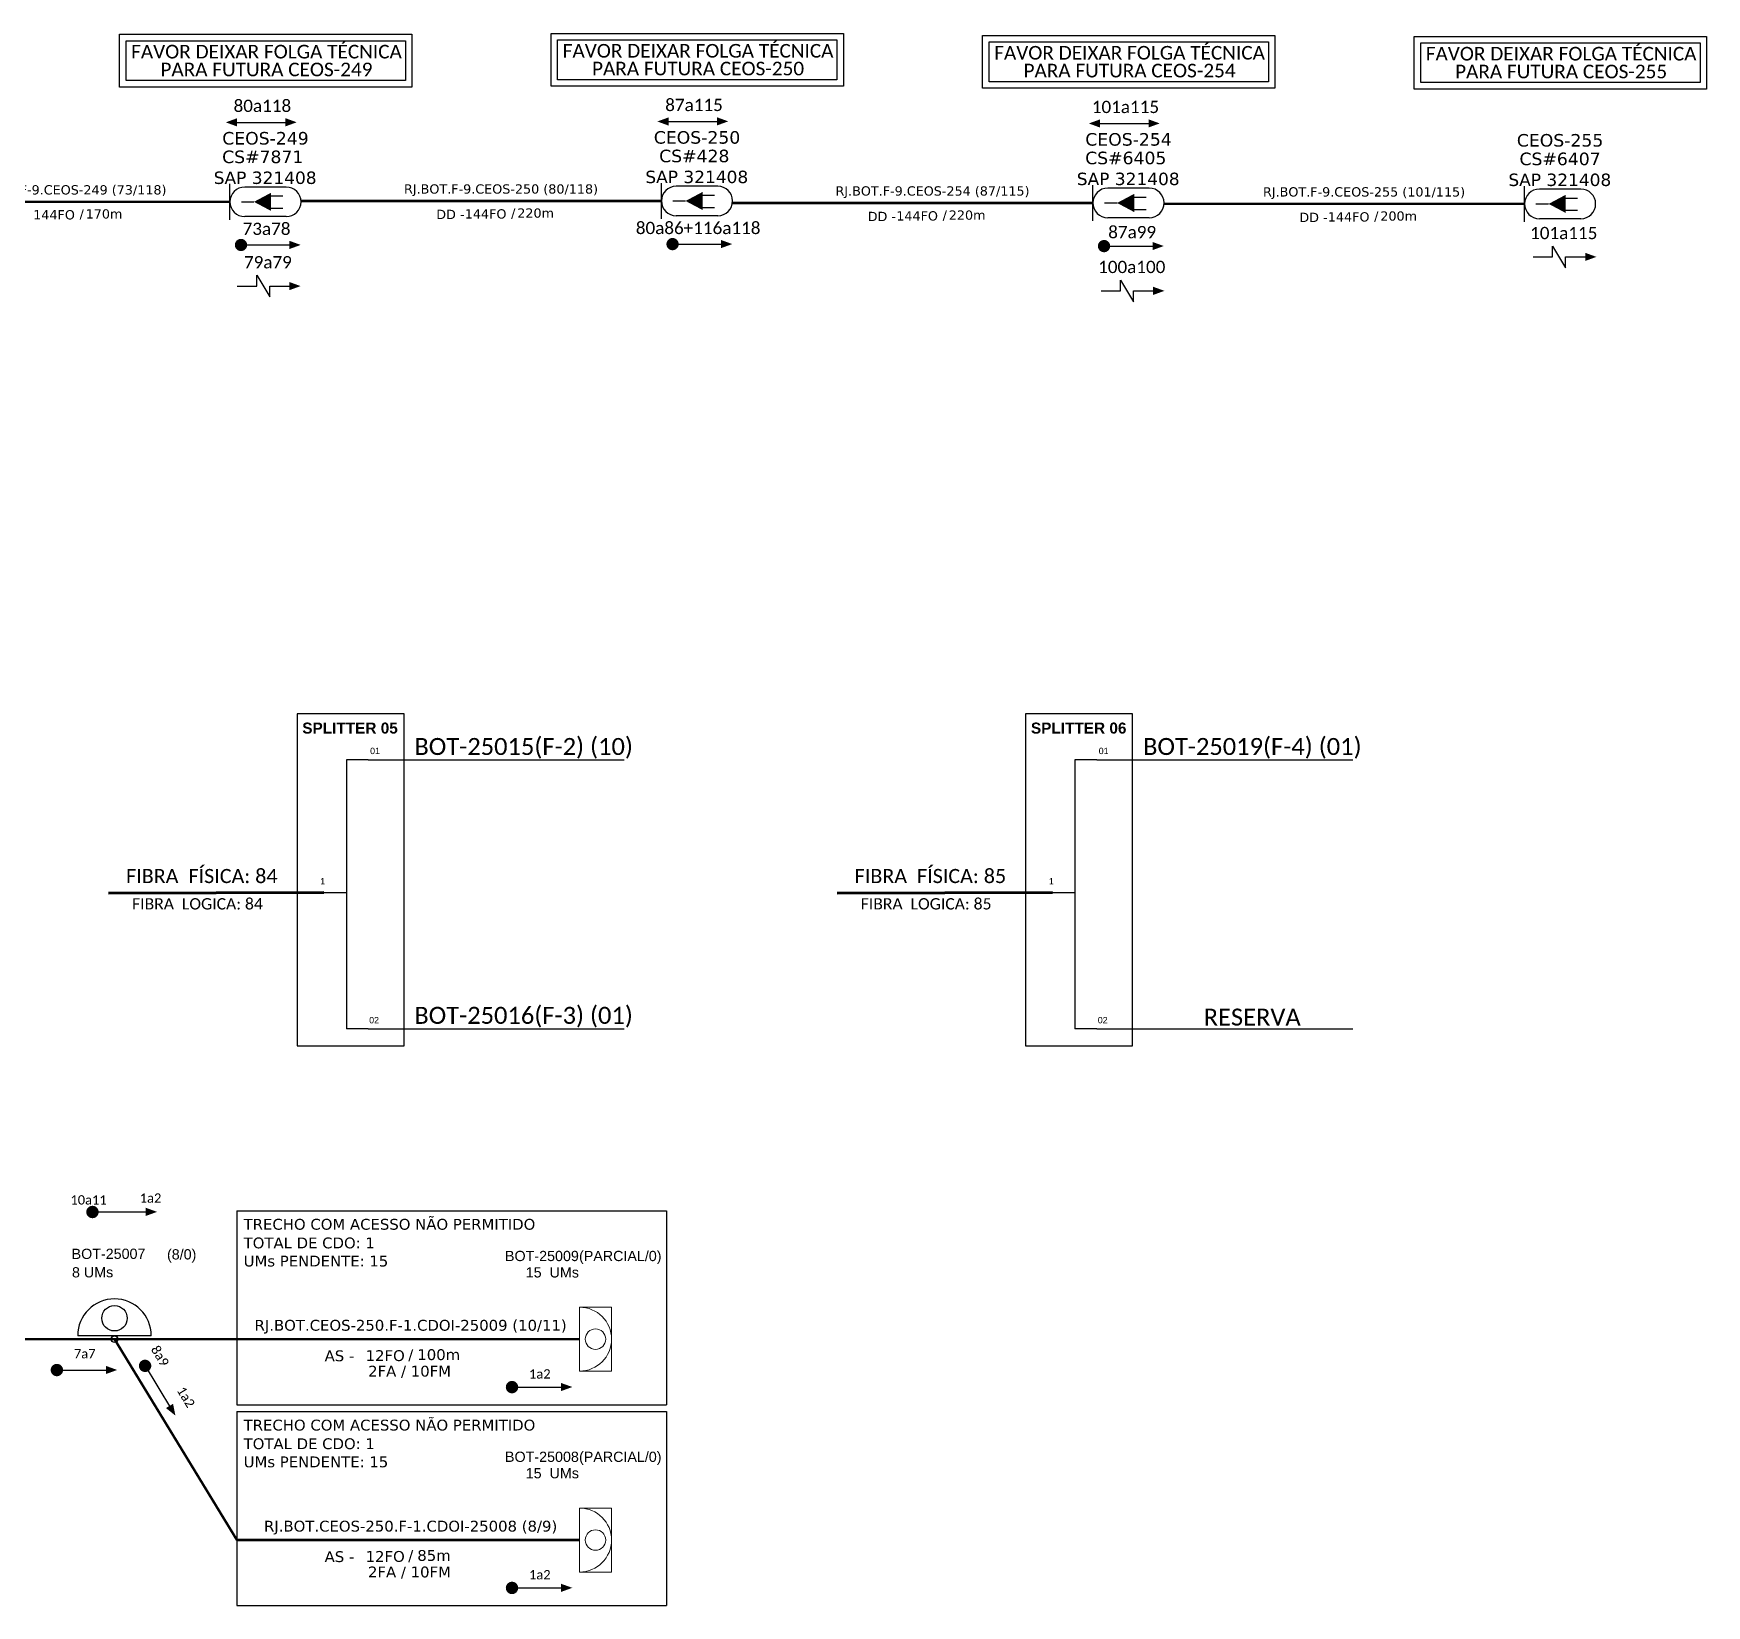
# Model space of a CAD drawing. Header units: millimetres. Extents: x 6890 to 7761, y -602 to 149.
# Drawn here: x 7490.8 to 7761.1, y -145.2 to 108.7 of the extents above; entities that cross this region are included whole.
import ezdxf
from ezdxf.enums import TextEntityAlignment as Align

# ---------------------------------------------------------------- set-up
doc = ezdxf.new("R2010")
doc.units = ezdxf.units.MM
for name, color, linetype, lineweight in [("20.0-LEGENDA DOS CDO'S", 1, 'Continuous', 0), ('20.1-CDO_INTERIOR', 1, 'Continuous', 0), ('20.2-CDO_POSTE', 1, 'Continuous', 5), ('40.1-ETIQUETAS', 1, 'Continuous', 20)]:
    doc.layers.add(name, color=color, linetype=linetype, lineweight=lineweight)
for name, color, linetype in [('20.4-CEOS', 1, 'Continuous'), ('CABO OPTICO EXISTENTE', 5, 'Continuous'), ('CAP a instalar', 1, 'Continuous'), ('CD de instalação futura', 8, 'Continuous'), ('label_cabos', 7, 'Continuous'), ('SETA', 7, 'Continuous')]:
    doc.layers.add(name, color=color, linetype=linetype)
doc.styles.add('ARIAL', font='arial.ttf')
doc.styles.add('siredit', font='verdana.ttf')
doc.linetypes.add('FENCELINE1', pattern='A,0.25,-0.1,[133,ltypeshp.shx,S=0.1,R=0,X=-0.1,Y=0],-0.1,1', length=1.45)

# ---------------------------------------------------------------- blocks, each defined once
blk = doc.blocks.new('CDOE-TEXTO PADRÃO')
at = {"layer": "20.0-LEGENDA DOS CDO'S", "color": 0, "style": 'ARIAL'}
for tag, p in [('CDO_N', (0.49, 7.39)), ('CORDOALHA', (0.5, 4.33)), ('SAP', (0.51, 1.67)), ('SPLITER_1', (0.59, -0.91)), ('SPLITER_2', (0.6, -3.55)), ('(XX-XX_F)S', (0.54, -8.29)), ('(XX-XX_L)S', (0.55, -10.83)), ('UMS', (0.55, -13.15))]:
    blk.add_attdef(tag, p, '', height=1.7, rotation=0.118, dxfattribs=at)
blk.add_attdef('FIBRAS_UTILIZADAS', text='', height=1.7, rotation=0.118, dxfattribs=at).set_placement((19.77, 7.43), align=Align.CENTER)
blk = doc.blocks.new('CDOE POSTE_')
at = {"color": 1}
blk.add_line((12.92, -5.49), (-2.38, -5.49), dxfattribs=at)
for centre, radius in [((5.27, -1.86), 2.64), ((5.27, -6.2), 0.708)]:
    blk.add_circle(centre, radius, dxfattribs=at)
blk.add_arc((5.27, -5.49), 7.65, 0, 180, dxfattribs=at)
blk = doc.blocks.new('CDOI_INT')
at = {"layer": '20.1-CDO_INTERIOR', "color": 0, "lineweight": 18}
blk.add_lwpolyline([(4.25, -4.25), (4.25, 4.25), (0, 4.25), (0, -4.25)], close=True, dxfattribs=at)
blk.add_circle((2.12, 0), 1.36, dxfattribs=at)
blk.add_arc((0, 0), 4.25, 270, 90, dxfattribs=at)
at = {"layer": "20.0-LEGENDA DOS CDO'S", "color": 0, "style": 'ARIAL'}
for tag, p in [('CDO_N', (-0.08, 10.38)), ('SPLITER_1', (21.18, 10.38)), ('SURVEY', (-0.08, 8.2)), ('SPLITER_2', (21.19, 8.68)), ('SAP', (-0.08, 6.23)), ('1:XX', (5.94, -2.22)), ('UMS', (5.94, -4.24))]:
    blk.add_attdef(tag, p, '', height=1.36, dxfattribs=at)
blk.add_attdef('FIBRAS_UTILIZADAS', text='', height=1.36, dxfattribs=at).set_placement((15.34, 10.38), align=Align.CENTER)
blk = doc.blocks.new('ETIQUETA_RS5F')
at = {"layer": '40.1-ETIQUETAS', "color": 0, "style": 'siredit'}
blk.add_text('/', height=1.5, dxfattribs=at).set_placement((1.55, -1.95), align=Align.MIDDLE_RIGHT)
for tag, p in [('ETIQUETA_R_PRIMARIA', (1.18, 4.1)), ('ETIQUETA_R_SECUNDARIA', (1.18, 2.1)), ('F_ATIVAS/F_MORTAS', (1.11, -4.24))]:
    blk.add_attdef(tag, text='', height=1.5, dxfattribs=at).set_placement(p, align=Align.MIDDLE_CENTER)
for tag, p in [('TIPO_CABO', (-6.62, -2.12)), ('CAP_CABO', (0.37, -2.09))]:
    blk.add_attdef(tag, text='', height=1.5, dxfattribs=at).set_placement(p, align=Align.MIDDLE_RIGHT)
blk.add_attdef('METROS', text='', height=1.5, dxfattribs=at).set_placement((2.11, -1.95), align=Align.MIDDLE_LEFT)
for tag, p in [('FUSÃO_1', (0.82, -8.39)), ('FUSÃO_2', (0.82, -10.6)), ('FUSÃO_3', (0.82, -12.93)), ('FUSÃO_4', (0.82, -15.14)), ('FUSÃO_5', (0.82, -17.16))]:
    blk.add_attdef(tag, text='', height=1.5, dxfattribs=at).set_placement(p, align=Align.CENTER)

msp = doc.modelspace()

# ---------------------------------------------------------------- linework, layer by layer
at = {"color": 7, "linetype": 'Continuous'}
for p, q in [((7541.32, -8.59), (7541.32, -52.02)), ((7544.84, -8.59), (7541.32, -8.59)), ((7659.03, -8.59), (7659.03, -52.02)), ((7662.55, -8.59), (7659.03, -8.59)), ((7537.67, -30.02), (7541.3, -30.02)), ((7655.38, -30.02), (7659.02, -30.02)), ((7544.84, -52.02), (7541.32, -52.02)), ((7662.55, -52.02), (7659.03, -52.02))]:
    msp.add_line(p, q, dxfattribs=at)
at = {"color": 10, "linetype": 'Continuous'}
for p, q in [((7544.84, -8.59), (7586.21, -8.6)), ((7662.55, -8.59), (7703.92, -8.6)), ((7544.84, -52.02), (7586.21, -52.03)), ((7662.55, -52.02), (7703.92, -52.03))]:
    msp.add_line(p, q, dxfattribs=at)
at = {"color": 1, "linetype": 'Continuous', "lineweight": 60}
for p, q in [((7537.67, -30.02), (7502.89, -30.13)), ((7655.38, -30.02), (7620.6, -30.13))]:
    msp.add_line(p, q, dxfattribs=at)
at = {"color": 3, "ltscale": 9e-07}
for points in [[(7504.67, 108.61), (7551.9, 108.61), (7551.9, 100.09), (7504.67, 100.09)], [(7574.4, 108.75), (7621.63, 108.75), (7621.63, 100.23), (7574.4, 100.23)], [(7644.11, 108.43), (7691.34, 108.43), (7691.34, 99.91), (7644.11, 99.91)], [(7713.83, 108.27), (7761.06, 108.27), (7761.06, 99.76), (7713.83, 99.76)], [(7505.72, 107.56), (7550.85, 107.56), (7550.85, 101.14), (7505.72, 101.14)], [(7575.45, 107.7), (7620.58, 107.7), (7620.58, 101.28), (7575.45, 101.28)], [(7645.15, 107.38), (7690.29, 107.38), (7690.29, 100.96), (7645.15, 100.96)], [(7714.88, 107.22), (7760.01, 107.22), (7760.01, 100.81), (7714.88, 100.81)]]:
    msp.add_lwpolyline(points, close=True, dxfattribs=at)
at = {"color": 0, "const_width": 0.99}
for points in [[(7593.52, 74.72, 1), (7594.51, 74.72, 1)], [(7523.8, 74.58, 1), (7524.79, 74.58, 1)], [(7663.23, 74.4, 1), (7664.22, 74.4, 1)]]:
    msp.add_lwpolyline(points, format="xyb", close=True, dxfattribs=at)
at = {"color": 0}
for points in [[(7736.2, 72.66), (7736.2, 74.41), (7738.29, 70.91), (7738.3, 72.66)], [(7526.85, 67.94), (7526.85, 69.69), (7528.94, 66.19), (7528.94, 67.94)], [(7666.41, 67.17), (7666.41, 68.92), (7668.5, 65.42), (7668.5, 67.17)]]:
    msp.add_lwpolyline(points, dxfattribs=at)
at = {"color": 7}
for points in [[(7533.35, -54.8), (7550.63, -54.8), (7550.63, -1.15), (7533.35, -1.15)], [(7651.06, -54.8), (7668.34, -54.8), (7668.34, -1.15), (7651.06, -1.15)]]:
    msp.add_lwpolyline(points, close=True, dxfattribs=at)
at = {"const_width": 1}
for points in [[(7499.8, -81.63, 1), (7500.8, -81.63, 1)], [(7494.05, -107.16, 1), (7495.05, -107.16, 1)], [(7508.54, -106.06, 1), (7509.06, -106.91, 1)]]:
    msp.add_lwpolyline(points, format="xyb", close=True, dxfattribs=at)
at = {"color": 3}
for points in [[(7523.64, -81.43), (7593.06, -81.43), (7593.06, -112.76)], [(7523.64, -81.43), (7523.64, -112.76)], [(7523.64, -112.76), (7593.06, -112.76)], [(7523.64, -113.87), (7593.06, -113.87), (7593.06, -145.2)], [(7523.64, -113.87), (7523.64, -145.2)], [(7523.64, -145.2), (7593.06, -145.2)]]:
    msp.add_lwpolyline(points, dxfattribs=at)
at = {"color": 8, "const_width": 1}
for points in [[(7567.58, -109.92, 1), (7568.58, -109.92, 1)], [(7567.58, -142.36, 1), (7568.58, -142.36, 1)]]:
    msp.add_lwpolyline(points, format="xyb", close=True, dxfattribs=at)
at = {"layer": '20.4-CEOS', "color": 8}
for p, q in [((7531.6, 83.94), (7524.89, 83.94)), ((7601.33, 84.08), (7594.61, 84.08)), ((7671.04, 83.76), (7664.32, 83.76)), ((7740.76, 83.61), (7734.05, 83.61)), ((7531.6, 79.16), (7524.89, 79.16)), ((7601.33, 79.3), (7594.61, 79.3)), ((7671.04, 78.98), (7664.32, 78.98)), ((7740.76, 78.82), (7734.05, 78.82))]:
    msp.add_line(p, q, dxfattribs=at)
for points in [[(7522.5, 78.66), (7522.5, 84.44)], [(7592.22, 78.81), (7592.22, 84.58)], [(7661.93, 78.48), (7661.93, 84.25)], [(7731.65, 78.33), (7731.65, 84.1)], [(7524.35, 81.55), (7526.39, 81.55)], [(7529.04, 82.5), (7531.08, 82.5)], [(7594.08, 81.69), (7596.12, 81.69)], [(7598.77, 82.64), (7600.8, 82.64)], [(7663.79, 81.37), (7665.83, 81.37)], [(7668.47, 82.32), (7670.51, 82.32)], [(7733.51, 81.22), (7735.55, 81.22)], [(7738.2, 82.17), (7740.24, 82.17)], [(7529.04, 80.51), (7531.08, 80.51)], [(7598.77, 80.65), (7600.8, 80.65)], [(7668.47, 80.33), (7670.51, 80.33)], [(7738.2, 80.18), (7740.24, 80.18)]]:
    msp.add_lwpolyline(points, dxfattribs=at)
for points in [[(7526.39, 81.55, 0, 2.95, 0), (7529.16, 81.55, 2.95, 2.95, 0)], [(7596.12, 81.69, 0, 2.95, 0), (7598.89, 81.69, 2.95, 2.95, 0)], [(7665.83, 81.37, 0, 2.95, 0), (7668.6, 81.37, 2.95, 2.95, 0)], [(7735.55, 81.22, 0, 2.95, 0), (7738.32, 81.22, 2.95, 2.95, 0)]]:
    msp.add_lwpolyline(points, format="xyseb", dxfattribs=at)
for centre, start, end in [((7524.89, 81.55), 90, 270), ((7531.6, 81.55), 270, 90), ((7594.61, 81.69), 90, 270), ((7601.33, 81.69), 270, 90), ((7664.32, 81.37), 90, 270), ((7671.04, 81.37), 270, 90), ((7734.05, 81.22), 90, 270), ((7740.76, 81.22), 270, 90)]:
    msp.add_arc(centre, 2.39, start, end, dxfattribs=at)
at = {"layer": '40.1-ETIQUETAS', "color": 1, "const_width": 0.4}
for points in [[(7464.27, 81.55), (7522.5, 81.55)], [(7533.99, 81.69), (7592.22, 81.69)], [(7603.7, 81.37), (7661.93, 81.37)], [(7673.42, 81.22), (7731.65, 81.22)]]:
    msp.add_lwpolyline(points, dxfattribs=at)
at = {"layer": 'CAP a instalar', "linetype": 'FENCELINE1', "ltscale": 6, "const_width": 0.4}
msp.add_lwpolyline([(7417.34, -102.17), (7503.86, -102.17)], dxfattribs=at)
at = {"layer": 'CAP a instalar', "color": 8, "linetype": 'FENCELINE1', "ltscale": 6, "const_width": 0.4}
for points in [[(7503.86, -102.17), (7523.64, -134.62)], [(7503.86, -102.17), (7578.98, -102.17)], [(7523.64, -134.62), (7578.98, -134.62)]]:
    msp.add_lwpolyline(points, dxfattribs=at)
at = {"layer": 'SETA', "color": 0}
for points in [[(7523.65, 94.39), (7532.16, 94.39)], [(7593.37, 94.53), (7601.89, 94.53)], [(7663.08, 94.21), (7671.59, 94.21)], [(7524.29, 74.58), (7532.8, 74.58)], [(7594.02, 74.72), (7602.53, 74.72)], [(7663.73, 74.4), (7672.24, 74.4)], [(7733.04, 72.66), (7736.2, 72.66)], [(7738.3, 72.66), (7741.46, 72.66)], [(7523.69, 67.94), (7526.85, 67.94)], [(7528.94, 67.94), (7532.11, 67.94)], [(7663.25, 67.17), (7666.41, 67.17)], [(7668.5, 67.17), (7671.66, 67.17)]]:
    msp.add_lwpolyline(points, dxfattribs=at)
at = {"layer": 'SETA'}
for points in [[(7500.3, -81.63), (7508.89, -81.63)], [(7494.55, -107.16), (7503.15, -107.16)], [(7508.63, -106.21), (7513.09, -113.55)]]:
    msp.add_lwpolyline(points, dxfattribs=at)
at = {"layer": 'SETA', "color": 8}
for points in [[(7568.08, -109.92), (7576.67, -109.92)], [(7568.08, -142.36), (7576.67, -142.36)]]:
    msp.add_lwpolyline(points, dxfattribs=at)
at = {"layer": 'SETA', "color": 0}
for points in [[(7523.65, 95.05), (7521.84, 94.39), (7523.65, 93.73)], [(7531.48, 95.06), (7533.29, 94.4), (7531.48, 93.74)], [(7593.37, 95.19), (7591.56, 94.53), (7593.37, 93.87)], [(7601.2, 95.21), (7603.02, 94.55), (7601.2, 93.89)], [(7663.08, 94.87), (7661.27, 94.21), (7663.08, 93.55)], [(7670.91, 94.88), (7672.72, 94.22), (7670.91, 93.56)], [(7532.12, 75.25), (7533.94, 74.59), (7532.12, 73.93)], [(7601.85, 75.39), (7603.66, 74.73), (7601.85, 74.07)], [(7671.56, 75.07), (7673.37, 74.41), (7671.56, 73.75)], [(7741.46, 73.32), (7743.27, 72.66), (7741.46, 72)], [(7532.11, 68.6), (7533.92, 67.94), (7532.11, 67.28)], [(7671.66, 67.83), (7673.48, 67.17), (7671.66, 66.51)]]:
    msp.add_solid(points, dxfattribs=at)
at = {"layer": 'SETA'}
for points in [[(7508.89, -80.94), (7510.73, -81.61), (7508.89, -82.28)], [(7502.46, -106.48), (7504.29, -107.15), (7502.46, -107.81)], [(7513.32, -112.61), (7513.7, -114.52), (7512.18, -113.3)]]:
    msp.add_solid(points, dxfattribs=at)
at = {"layer": 'SETA', "color": 8}
for points in [[(7575.98, -109.24), (7577.82, -109.9), (7575.98, -110.57)], [(7575.98, -141.68), (7577.82, -142.34), (7575.98, -143.01)]]:
    msp.add_solid(points, dxfattribs=at)

# ---------------------------------------------------------------- block references
at = {"layer": '20.2-CDO_POSTE'}
ref = msp.add_blockref('CDOE-TEXTO PADRÃO', (7504.02, -100.29), dxfattribs=dict(at, xscale=0.972000002861023, yscale=0.972000002861023, zscale=0.972000002861023))
ref.add_attrib('CDO_N', 'BOT-25007', (7496.93, -89.22), dxfattribs={"layer": "20.0-LEGENDA DOS CDO'S", "color": 0, "height": 1.652, "rotation": 0.118, "style": 'ARIAL'})
ref.add_attrib('CORDOALHA', '8 UMs', (7496.99, -92.2), dxfattribs={"layer": "20.0-LEGENDA DOS CDO'S", "color": 0, "height": 1.652, "rotation": 0.118, "style": 'ARIAL'})
ref.add_attrib('FIBRAS_UTILIZADAS', '       (8/0)', dxfattribs={"layer": "20.0-LEGENDA DOS CDO'S", "color": 0, "height": 1.6523, "rotation": 0.118, "style": 'ARIAL'}).set_placement((7512.47, -89.3), align=Align.CENTER)
at = {"layer": 'CAP a instalar', "color": 8, "linetype": 'FENCELINE1', "ltscale": 7}
ref = msp.add_blockref('ETIQUETA_RS5F', (7550.32, -102.39), dxfattribs=dict(at, xscale=1.166399984998861, yscale=1.166399984998861, zscale=1.166399984998861))
ref.add_attrib('ETIQUETA_R_SECUNDARIA', 'RJ.BOT.CEOS-250.F-1.CDOI-25009 (10/11)', dxfattribs={"layer": 'CABO OPTICO EXISTENTE', "color": 0, "height": 1.7496, "style": 'siredit'}).set_placement((7551.7, -99.93), align=Align.MIDDLE_CENTER)
ref.add_attrib('TIPO_CABO', 'AS -', dxfattribs={"layer": '40.1-ETIQUETAS', "color": 0, "height": 1.75, "style": 'siredit'}).set_placement((7542.6, -104.86), align=Align.MIDDLE_RIGHT)
ref.add_attrib('CAP_CABO', '12FO', dxfattribs={"layer": '40.1-ETIQUETAS', "color": 0, "height": 1.75, "style": 'siredit'}).set_placement((7550.75, -104.83), align=Align.MIDDLE_RIGHT)
ref.add_attrib('METROS', '100m', dxfattribs={"layer": '40.1-ETIQUETAS', "color": 0, "height": 1.75, "style": 'siredit'}).set_placement((7552.78, -104.67), align=Align.MIDDLE_LEFT)
ref.add_attrib('F_ATIVAS/F_MORTAS', '2FA / 10FM', dxfattribs={"layer": '40.1-ETIQUETAS', "color": 0, "height": 1.75, "style": 'siredit'}).set_placement((7551.53, -107.34), align=Align.MIDDLE_CENTER)
ref = msp.add_blockref('ETIQUETA_RS5F', (7550.32, -134.83), dxfattribs=dict(at, xscale=1.166399984998861, yscale=1.166399984998861, zscale=1.166399984998861))
ref.add_attrib('ETIQUETA_R_SECUNDARIA', 'RJ.BOT.CEOS-250.F-1.CDOI-25008 (8/9)', dxfattribs={"layer": 'CABO OPTICO EXISTENTE', "color": 0, "height": 1.7496, "style": 'siredit'}).set_placement((7551.7, -132.38), align=Align.MIDDLE_CENTER)
ref.add_attrib('TIPO_CABO', 'AS -', dxfattribs={"layer": '40.1-ETIQUETAS', "color": 0, "height": 1.75, "style": 'siredit'}).set_placement((7542.6, -137.3), align=Align.MIDDLE_RIGHT)
ref.add_attrib('CAP_CABO', '12FO', dxfattribs={"layer": '40.1-ETIQUETAS', "color": 0, "height": 1.75, "style": 'siredit'}).set_placement((7550.75, -137.27), align=Align.MIDDLE_RIGHT)
ref.add_attrib('METROS', '85m', dxfattribs={"layer": '40.1-ETIQUETAS', "color": 0, "height": 1.75, "style": 'siredit'}).set_placement((7552.78, -137.11), align=Align.MIDDLE_LEFT)
ref.add_attrib('F_ATIVAS/F_MORTAS', '2FA / 10FM', dxfattribs={"layer": '40.1-ETIQUETAS', "color": 0, "height": 1.75, "style": 'siredit'}).set_placement((7551.51, -139.78), align=Align.MIDDLE_CENTER)
at = {"layer": 'CD de instalação futura', "color": 8, "ltscale": 11}
ref = msp.add_blockref('CDOI_INT', (7578.99, -102.17), dxfattribs=dict(at, xscale=1.21541625498503, yscale=1.21541625498503, zscale=1.21541625498503))
ref.add_attrib('CDO_N', 'BOT-25009', dxfattribs={"layer": "20.0-LEGENDA DOS CDO'S", "color": 0, "height": 1.653, "style": 'ARIAL'}).set_placement((7578.88, -89.56), align=Align.RIGHT)
ref.add_attrib('FIBRAS_UTILIZADAS', '    (PARCIAL/0)', dxfattribs={"layer": "20.0-LEGENDA DOS CDO'S", "color": 0, "height": 1.65, "style": 'ARIAL'}).set_placement((7584.29, -89.56), align=Align.CENTER)
ref.add_attrib('SURVEY', '15  UMs', dxfattribs={"layer": "20.0-LEGENDA DOS CDO'S", "color": 0, "height": 1.653, "style": 'ARIAL'}).set_placement((7578.89, -92.21), align=Align.RIGHT)
ref = msp.add_blockref('CDOI_INT', (7578.99, -134.62), dxfattribs=dict(at, xscale=1.21541625498503, yscale=1.21541625498503, zscale=1.21541625498503))
ref.add_attrib('CDO_N', 'BOT-25008', dxfattribs={"layer": "20.0-LEGENDA DOS CDO'S", "color": 0, "height": 1.653, "style": 'ARIAL'}).set_placement((7578.88, -122), align=Align.RIGHT)
ref.add_attrib('FIBRAS_UTILIZADAS', '    (PARCIAL/0)', dxfattribs={"layer": "20.0-LEGENDA DOS CDO'S", "color": 0, "height": 1.65, "style": 'ARIAL'}).set_placement((7584.29, -122), align=Align.CENTER)
ref.add_attrib('SURVEY', '15  UMs', dxfattribs={"layer": "20.0-LEGENDA DOS CDO'S", "color": 0, "height": 1.653, "style": 'ARIAL'}).set_placement((7578.89, -124.65), align=Align.RIGHT)
at = {"layer": 'label_cabos', "xscale": 0.7775999903678894, "yscale": 0.7775999903678894, "zscale": 0.7775999903678894}
msp.add_blockref('CDOE POSTE_', (7499.76, -97.35), dxfattribs=at)

# ---------------------------------------------------------------- texts
at = {"color": 3, "style": 'siredit'}
for s, p in [('TRECHO COM ACESSO NÃO PERMITIDO', (7524.72, -84.49)), ('TOTAL DE CDO: 1', (7524.72, -87.5)), ('UMs PENDENTE: 15', (7524.72, -90.43)), ('TRECHO COM ACESSO NÃO PERMITIDO', (7524.72, -116.93)), ('TOTAL DE CDO: 1', (7524.72, -119.94)), ('UMs PENDENTE: 15', (7524.72, -122.87))]:
    msp.add_text(s, height=1.7496, dxfattribs=at).set_placement(p)
at = {"color": 7, "char_height": 2.2, "width": 46.8706, "attachment_point": 5}
for s, insert in [('{\\fCalibri|b0|i0|c0|p34;FAVOR DEIXAR FOLGA TÉCNICA}', (7528.41, 105.8)), ('{\\fCalibri|b0|i0|c0|p34;FAVOR DEIXAR FOLGA TÉCNICA}', (7598.14, 105.94)), ('{\\fCalibri|b0|i0|c0|p34;FAVOR DEIXAR FOLGA TÉCNICA}', (7667.85, 105.62)), ('{\\fCalibri|b0|i0|c0|p34;FAVOR DEIXAR FOLGA TÉCNICA}', (7737.57, 105.47)), ('{\\fCalibri|b0|i0|c0|p34;PARA FUTURA CEOS-249}', (7528.41, 102.92)), ('{\\fCalibri|b0|i0|c0|p34;PARA FUTURA CEOS-250}', (7598.14, 103.07)), ('{\\fCalibri|b0|i0|c0|p34;PARA FUTURA CEOS-254}', (7667.85, 102.74)), ('{\\fCalibri|b0|i0|c0|p34;PARA FUTURA CEOS-255}', (7737.57, 102.59))]:
    msp.add_mtext(s, dxfattribs=dict(at, insert=insert))
at = {"color": 0, "char_height": 1.98, "width": 25.1052, "attachment_point": 5}
for s, insert in [('{\\fCalibri|b0|i0|c0|p34;\\C7;80a118}', (7527.75, 97.05)), ('{\\fCalibri|b0|i0|c0|p34;\\C7;87a115}', (7597.48, 97.19)), ('{\\fCalibri|b0|i0|c0|p34;\\C7;101a115}', (7667.18, 96.87)), ('\\C7;\\fCalibri|b0|i0|c0|p34;80a86+116a118', (7598.15, 77.32)), ('{\\fCalibri|b0|i0|c0|p34;\\C7;73a78}', (7528.42, 77.18)), ('{\\fCalibri|b0|i0|c0|p34;\\C7;87a99}', (7668.27, 76.65)), ('{\\fCalibri|b0|i0|c0|p34;\\C7;101a115}', (7737.99, 76.5)), ('{\\fCalibri|b0|i0|c0|p34;\\C7;79a79}', (7528.64, 71.78)), ('{\\fCalibri|b0|i0|c0|p34;\\C7;100a100}', (7668.2, 71.02))]:
    msp.add_mtext(s, dxfattribs=dict(at, insert=insert))
at = {"attachment_point": 5}
for s, insert, char_height, width in [('\\C10;\\fArial|b1|i0|c0|p34;SPLITTER 05', (7541.91, -3.47), 1.7753, 17.28), ('\\C10;\\fArial|b1|i0|c0|p34;SPLITTER 06', (7659.63, -3.47), 1.7753, 17.28), ('\\C7;\\fCalibri|b0|i0|c0|p34;BOT-25015(F-2) (10)', (7569.96, -6.73), 2.7432, 40.9104), ('\\C7;\\fCalibri|b0|i0|c0|p34;BOT-25019(F-4) (01)', (7687.68, -6.73), 2.7432, 40.9104), ('\\C7;\\fArial|b0|i0;\\H0.578704x;01 ', (7545.95, -7.16), 1.7753, 3.7582), ('\\C7;\\fArial|b0|i0;\\H0.578704x;01 ', (7663.66, -7.16), 1.7753, 3.7582), ('\\C7;\\fCalibri|b0|i0|c0|p34;FIBRA  FÍSICA: 84', (7517.96, -27.37), 2.2859, 34.56), ('\\C7;\\fCalibri|b0|i0|c0|p34;FIBRA  FÍSICA: 85', (7635.67, -27.37), 2.2859, 34.56), ('\\C7;\\fArial|b0|i0|;\\H1.0273588255048;1', (7537.5, -28.19), 1.7753, 1.7584), ('\\C7;\\fArial|b0|i0|;\\H1.0273588255048;1', (7655.22, -28.19), 1.7753, 1.7584), ('\\C7;\\fCalibri|b0|i0|c0|p34;FIBRA  LOGICA: 84', (7517.26, -31.86), 1.8289, 34.56), ('\\C7;\\fCalibri|b0|i0|c0|p34;FIBRA  LOGICA: 85', (7634.98, -31.86), 1.8289, 34.56), ('\\C7;\\fCalibri|b0|i0|c0|p34;BOT-25016(F-3) (01)', (7569.95, -50.16), 2.7432, 40.9104), ('\\C7;\\fArial|b0|i0;\\H0.578704x;02 ', (7545.8, -50.64), 1.7753, 3.7582), ('\\C7;\\fArial|b0|i0;\\H0.578704x;02 ', (7663.51, -50.64), 1.7753, 3.7582), ('\\C7;\\fCalibri|b0|i0|c0|p34;RESERVA', (7687.66, -50.16), 2.7432, 40.9104), ('\\C7;\\fCalibri|b0|i0|c0|p34;10a11', (7499.67, -79.68), 1.5, 25.3588), ('\\fCalibri|b0|i0|c0|p34;1a2', (7509.68, -79.39), 1.5, 25.3588), ('\\C7;\\fCalibri|b0|i0|c0|p34;7a7', (7499.05, -104.53), 1.5, 25.3588)]:
    msp.add_mtext(s, dxfattribs=dict(at, insert=insert, char_height=char_height, width=width))
at = {"char_height": 1.5, "width": 25.3588, "attachment_point": 5, "rotation": 301.2901}
for s, insert in [('\\C7;\\fCalibri|b0|i0|c0|p34;8a9', (7511.21, -104.9)), ('\\C7;\\fCalibri|b0|i0|c0|p34;1a2', (7515.4, -111.53))]:
    msp.add_mtext(s, dxfattribs=dict(at, insert=insert))
at = {"color": 8, "char_height": 1.5, "width": 25.3588, "attachment_point": 5}
for insert in [(7572.57, -107.79), (7572.57, -140.23)]:
    msp.add_mtext('\\fCalibri|b0|i0|c0|p34;1a2', dxfattribs=dict(at, insert=insert))
at = {"layer": '20.4-CEOS', "color": 7, "style": 'siredit'}
for s, height, p in [('CEOS-249', 2.028, (7528.25, 91.82)), ('CEOS-250', 2.028, (7597.97, 91.96)), ('CEOS-254', 2.028, (7667.68, 91.64)), ('CEOS-255', 2.028, (7737.4, 91.49)), ('CS#7871 ', 2.028, (7528.25, 88.82)), ('CS#428 ', 2.028, (7597.97, 88.96)), ('CS#6405 ', 2.028, (7667.68, 88.64)), ('CS#6407', 2.028, (7737.4, 88.49)), ('SAP 321408', 2, (7597.93, 85.58)), ('SAP 321408', 2, (7528.2, 85.44)), ('SAP 321408', 2, (7667.63, 85.26)), ('SAP 321408', 2, (7737.36, 85.11))]:
    msp.add_text(s, height=height, dxfattribs=at).set_placement(p, align=Align.MIDDLE_CENTER)
at = {"layer": '40.1-ETIQUETAS', "color": 7, "style": 'siredit'}
for s, p in [('RJ.BOT.F-9.CEOS-249 (73/118) ', (7496.91, 83.49)), ('RJ.BOT.F-9.CEOS-250 (80/118) ', (7566.63, 83.63)), ('RJ.BOT.F-9.CEOS-254 (87/115) ', (7636.34, 83.31)), ('RJ.BOT.F-9.CEOS-255 (101/115) ', (7706.06, 83.16))]:
    msp.add_text(s, height=1.5, dxfattribs=at).set_placement(p, align=Align.MIDDLE_CENTER)
for s, p in [('144FO', (7497.46, 79.46)), ('/', (7498.91, 79.6)), ('144FO', (7567.18, 79.6)), ('/', (7568.63, 79.74)), ('144FO', (7636.89, 79.28)), ('/', (7638.34, 79.41)), ('144FO', (7706.61, 79.12)), ('/', (7708.06, 79.26))]:
    msp.add_text(s, height=1.5, dxfattribs=at).set_placement(p, align=Align.MIDDLE_RIGHT)
for s, p in [('170m', (7499.2, 79.6)), ('220m', (7568.93, 79.74)), ('220m', (7638.64, 79.41)), ('200m', (7708.36, 79.26))]:
    msp.add_text(s, height=1.5, dxfattribs=at).set_placement(p, align=Align.MIDDLE_LEFT)
at = {"layer": '40.1-ETIQUETAS', "color": 0, "style": 'siredit'}
for p in [(7561.06, 79.52), (7630.77, 79.19), (7700.5, 79.04)]:
    msp.add_text('DD - ', height=1.5, dxfattribs=at).set_placement(p, align=Align.MIDDLE_RIGHT)

doc.saveas('drawing.dxf')
